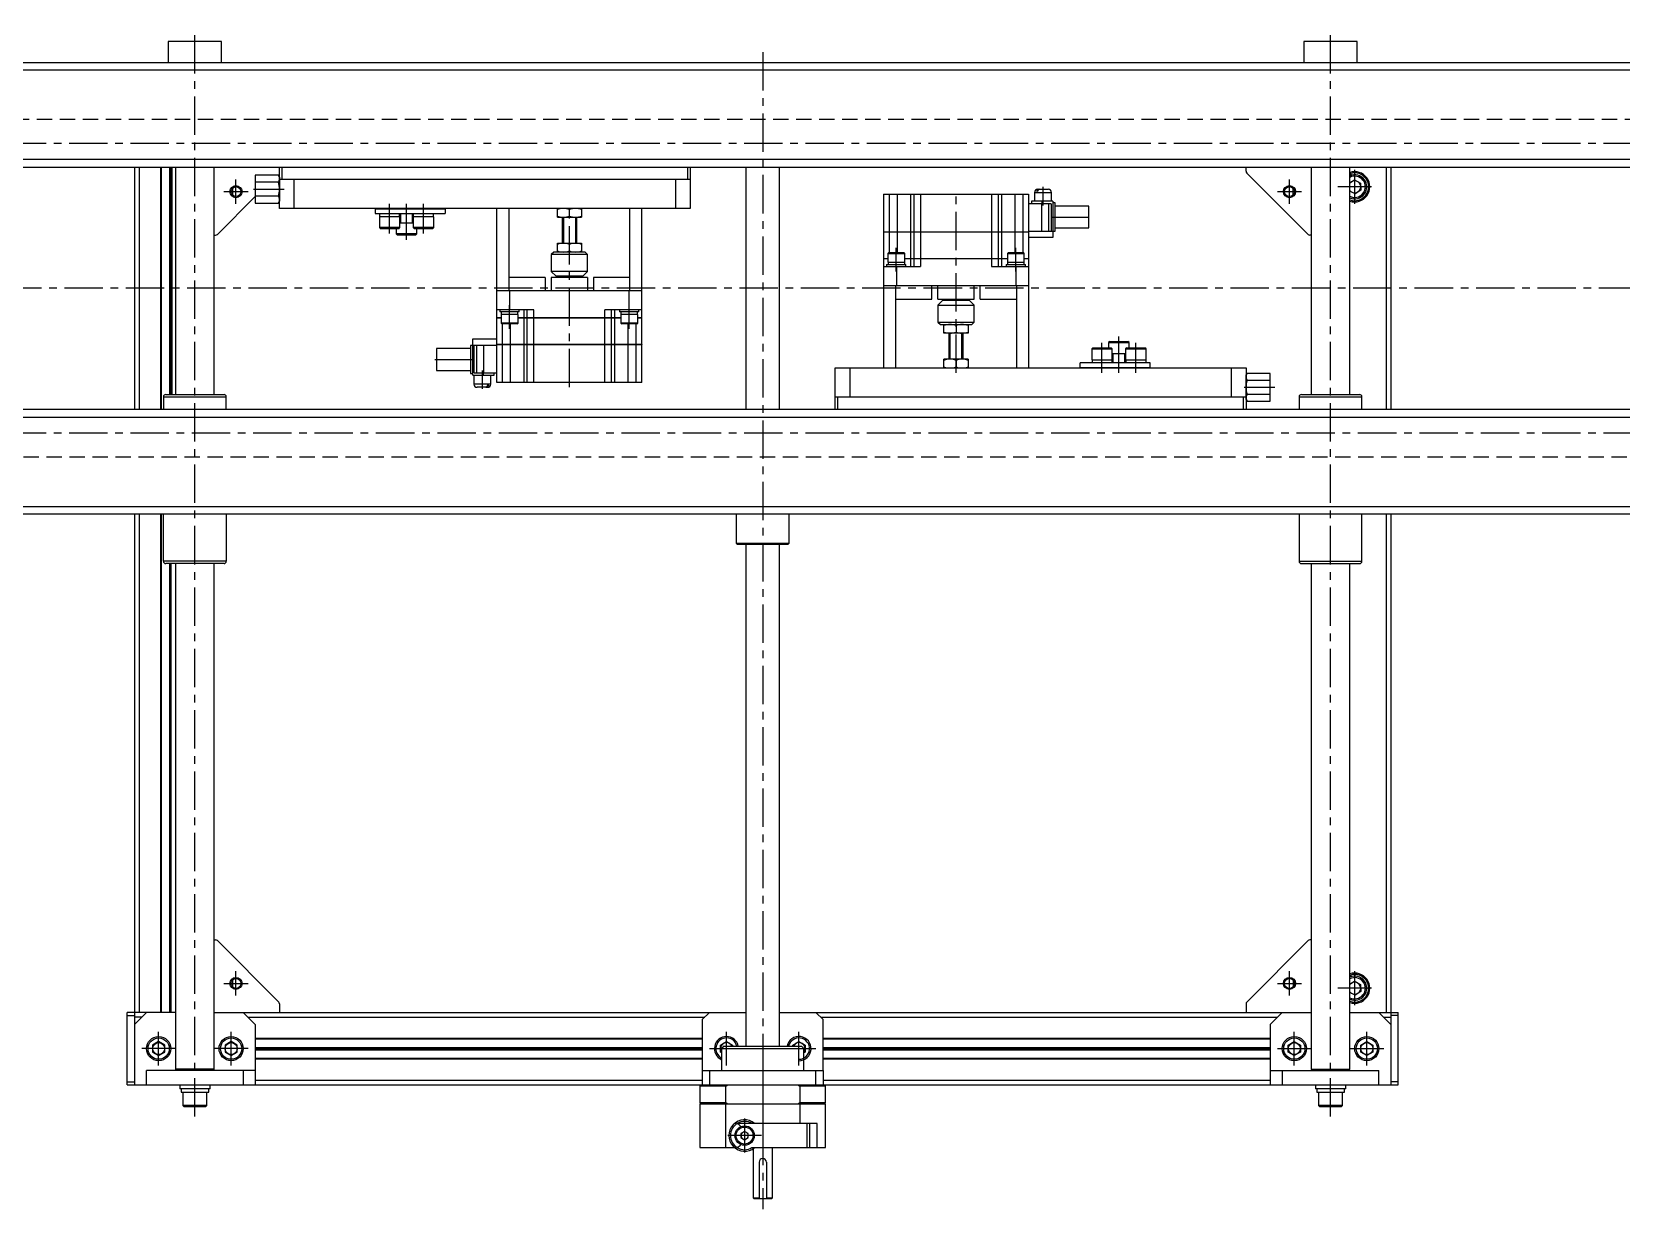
# Model space of a CAD drawing. Extents: x -5 to 1605, y -24 to 1002.
# Drawn here: x 535 to 1193, y 491 to 978 of the extents above; entities that cross this region are included whole.
import ezdxf

# ---------------------------------------------------------------- set-up
doc = ezdxf.new("R2010")
doc.units = 0
doc.header["$LTSCALE"] = 0.5
doc.linetypes.add('CENTER', pattern=[50.8, 31.75, -6.35, 6.35, -6.35])
doc.linetypes.add('DASHED', pattern=[19.05, 12.7, -6.35])
for name, color, linetype in [('MSM_CENTER', 1, 'CENTER'), ('MSM_CONTINUOUS', 7, 'CONTINUOUS'), ('MSM_DASHED', 4, 'DASHED'), ('MSM_NARROW', 5, 'CONTINUOUS')]:
    doc.layers.add(name, color=color, linetype=linetype)

msp = doc.modelspace()

# ---------------------------------------------------------------- linework, layer by layer
at = {"layer": 'MSM_CENTER'}
for p, q in [((602.7, 528.98), (602.7, 978.08)), ((1072.7, 528.98), (1072.7, 978.08)), ((837.7, 969.58), (837.7, 520.08)), ((1353.92, 931.89), (321.52, 931.89)), ((619.7, 906.89), (619.7, 916.89)), ((1055.7, 906.89), (1055.7, 916.89)), ((1082.7, 906.89), (1082.7, 920.89)), ((614.7, 911.89), (624.7, 911.89)), ((626.95, 912.89), (639.7, 912.89)), ((917.7, 836.89), (917.7, 912.89)), ((953.7, 906.19), (953.7, 913.89)), ((1050.7, 911.89), (1060.7, 911.89)), ((1089.7, 913.89), (1075.7, 913.89)), ((683.3, 894.49), (683.3, 906.79)), ((690.3, 891.89), (690.3, 906.89)), ((697.3, 894.49), (697.3, 906.79)), ((757.7, 830.89), (757.7, 906.89)), ((956.95, 901.39), (974.7, 901.39)), ((892.95, 878.89), (892.95, 888.69)), ((942.45, 878.89), (942.45, 888.69)), ((1351.97, 871.89), (319.57, 871.89)), ((732.95, 855.09), (732.95, 864.89)), ((782.45, 855.09), (782.45, 864.89)), ((978.1, 836.89), (978.1, 849.29)), ((985.1, 836.89), (985.1, 851.89)), ((992.1, 836.89), (992.1, 849.29)), ((701.95, 842.39), (719.7, 842.39)), ((721.7, 830.19), (721.7, 837.89)), ((1036.95, 830.89), (1049.7, 830.89)), ((1353.92, 811.89), (321.52, 811.89)), ((619.7, 579.08), (619.7, 589.08)), ((1055.7, 579.08), (1055.7, 589.08)), ((1082.7, 575.08), (1082.7, 589.08)), ((614.7, 584.08), (624.7, 584.08)), ((1050.7, 584.08), (1060.7, 584.08)), ((1089.7, 582.08), (1075.7, 582.08)), ((587.7, 550.08), (587.7, 564.08)), ((617.7, 550.08), (617.7, 564.08)), ((822.7, 550.08), (822.7, 564.08)), ((852.7, 550.08), (852.7, 564.08)), ((1057.7, 550.08), (1057.7, 564.08)), ((1087.7, 550.08), (1087.7, 564.08)), ((594.7, 557.08), (580.7, 557.08)), ((624.7, 557.08), (610.7, 557.08)), ((815.7, 557.08), (829.7, 557.08)), ((845.7, 557.08), (859.7, 557.08)), ((1050.7, 557.08), (1064.7, 557.08)), ((1080.7, 557.08), (1094.7, 557.08)), ((837.7, 550.08), (837.7, 490.58)), ((830.2, 528.08), (830.2, 514.08)), ((837.2, 521.08), (823.2, 521.08))]:
    msp.add_line(p, q, dxfattribs=at)
at = {"layer": 'MSM_CONTINUOUS'}
for p, q in [((591.7, 974.08), (591.7, 965.39)), ((613.7, 974.08), (591.7, 974.08)), ((613.7, 965.39), (613.7, 974.08)), ((1083.7, 974.08), (1061.7, 974.08)), ((1061.7, 974.08), (1061.7, 965.39)), ((1083.7, 965.39), (1083.7, 974.08)), ((327.7, 965.39), (1347.72, 965.39)), ((329.22, 962.39), (1347.72, 962.39)), ((1349.9, 921.89), (325.5, 921.89)), ((335.72, 925.39), (1339.72, 925.39)), ((577.7, 921.89), (577.7, 821.89)), ((579.7, 921.89), (579.7, 821.89)), ((588.4, 921.89), (588.4, 821.89)), ((588.7, 921.89), (588.7, 821.89)), ((592.18, 921.89), (592.18, 827.89)), ((592.7, 921.89), (592.7, 827.89)), ((593.22, 921.89), (593.22, 827.89)), ((594.7, 921.89), (594.7, 827.89)), ((610.7, 827.89), (610.7, 921.89)), ((637.7, 904.89), (637.7, 921.89)), ((638.7, 921.89), (638.7, 916.89)), ((806.7, 916.89), (806.7, 921.89)), ((807.7, 921.89), (807.7, 904.89)), ((830.7, 921.89), (830.7, 821.89)), ((844.7, 821.89), (844.7, 921.89)), ((1037.7, 920.3), (1037.7, 921.89)), ((1064.7, 921.89), (1064.7, 827.89)), ((1080.7, 827.89), (1080.7, 921.89)), ((1095.7, 921.89), (1095.7, 821.89)), ((1097.7, 921.89), (1097.7, 821.89)), ((637.25, 918.66), (627.7, 918.66)), ((627.7, 918.66), (627.7, 907.12)), ((637.25, 915.78), (627.7, 915.78)), ((637.7, 917.89), (637.25, 918.66)), ((637.7, 917.89), (637.7, 907.89)), ((807.7, 916.89), (637.7, 916.89)), ((643.7, 916.89), (643.7, 904.89)), ((801.7, 904.89), (801.7, 916.89)), ((1063.4, 894.18), (1037.99, 919.6)), ((1080.7, 915.58), (1082.58, 916.77)), ((1081.34, 918.7), (1080.93, 919.36)), ((1082.58, 916.77), (1085.13, 915.44)), ((1085.13, 915.44), (1085.25, 912.55)), ((611.99, 894.18), (627.7, 909.89)), ((618.2, 913.29), (618.19, 913.3)), ((618.2, 913.29), (618.2, 912.63)), ((618.2, 912.63), (618.2, 910.47)), ((637.25, 910), (627.7, 910)), ((637.7, 907.89), (637.25, 907.12)), ((887.7, 910.89), (887.7, 895.29)), ((887.7, 910.89), (947.7, 910.89)), ((890.04, 910.89), (890.04, 895.29)), ((893.34, 910.89), (893.34, 895.29)), ((898.91, 910.89), (898.91, 895.29)), ((900.26, 910.89), (900.26, 895.29)), ((903.01, 910.89), (903.01, 880.89)), ((932.39, 910.89), (932.39, 895.29)), ((935.13, 910.89), (935.13, 895.29)), ((936.48, 910.89), (936.48, 895.29)), ((942.06, 910.89), (942.06, 895.29)), ((945.35, 910.89), (945.35, 895.29)), ((947.7, 910.89), (947.7, 884.24)), ((948.9, 907.89), (948.9, 906.89)), ((957.7, 907.89), (948.9, 907.89)), ((950.2, 911.59), (950.2, 907.89)), ((950.2, 911.59), (957.2, 911.59)), ((951.43, 911.89), (951.08, 911.89)), ((951.5, 912.89), (955.9, 912.89)), ((953.2, 907.89), (953.2, 906.89)), ((957.2, 907.89), (957.2, 911.59)), ((957.7, 907.89), (957.7, 892.89)), ((1057.21, 913.3), (1057.2, 913.29)), ((1057.2, 910.47), (1057.2, 913.29)), ((1082.82, 911.01), (1080.7, 912.11)), ((1085.25, 912.55), (1082.82, 911.01)), ((627.7, 907.12), (637.25, 907.12)), ((807.7, 904.89), (637.7, 904.89)), ((677.3, 904.79), (677.3, 904.89)), ((677.3, 904.79), (677.3, 902.79)), ((677.3, 904.79), (706.3, 904.79)), ((677.3, 902.79), (706.3, 902.79)), ((679.05, 902.79), (679.05, 896.98)), ((687.55, 901.49), (679.05, 901.49)), ((679.3, 904.79), (679.3, 904.89)), ((687.41, 901.49), (687.41, 902.79)), ((687.55, 896.98), (687.55, 901.49)), ((687.8, 902.79), (687.8, 898.89)), ((692.8, 898.89), (692.8, 902.79)), ((693.05, 902.79), (693.05, 896.98)), ((701.55, 901.49), (693.05, 901.49)), ((701.41, 901.49), (701.41, 902.79)), ((701.55, 896.98), (701.55, 901.49)), ((704.3, 904.79), (704.3, 904.89)), ((706.3, 904.79), (706.3, 904.89)), ((706.3, 904.79), (706.3, 902.79)), ((727.7, 859.59), (727.7, 904.89)), ((732.7, 870.89), (732.7, 904.89)), ((752.7, 901.29), (752.7, 904.89)), ((752.7, 901.29), (762.7, 901.29)), ((752.7, 901.29), (762.7, 901.29)), ((754.7, 901.29), (754.7, 890.49)), ((757.7, 901.74), (757.7, 904.44)), ((760.7, 890.49), (760.7, 901.29)), ((762.7, 904.89), (762.7, 901.29)), ((782.7, 870.89), (782.7, 904.89)), ((787.7, 859.59), (787.7, 904.89)), ((957.1, 906.89), (947.7, 906.89)), ((953.12, 906.89), (953.12, 895.39)), ((956, 906.89), (956, 895.39)), ((957.1, 906.89), (957.1, 895.39)), ((958.7, 907.19), (957.7, 907.19)), ((958.7, 895.59), (958.7, 907.19)), ((972.7, 905.89), (958.7, 905.89)), ((972.7, 896.89), (972.7, 905.89)), ((679.05, 896.98), (679.54, 896.49)), ((687.55, 896.98), (679.05, 896.98)), ((687.06, 896.49), (679.54, 896.49)), ((686.05, 896.49), (686.05, 894.38)), ((687.06, 896.49), (687.55, 896.98)), ((693.05, 898.89), (687.55, 898.89)), ((693.05, 896.98), (693.54, 896.49)), ((701.55, 896.98), (693.05, 896.98)), ((701.06, 896.49), (693.54, 896.49)), ((694.55, 894.38), (694.55, 896.49)), ((701.06, 896.49), (701.55, 896.98)), ((887.7, 895.29), (947.7, 895.29)), ((887.7, 895.24), (887.7, 884.24)), ((887.7, 895.24), (947.7, 895.24)), ((887.75, 895.24), (887.75, 895.29)), ((890.04, 895.24), (890.04, 886.69)), ((890.05, 895.24), (890.05, 895.29)), ((893.34, 895.24), (893.34, 886.69)), ((893.35, 895.24), (893.35, 895.29)), ((898.91, 895.24), (898.91, 884.24)), ((898.95, 895.24), (898.95, 895.29)), ((900.26, 895.24), (900.26, 884.24)), ((900.31, 895.24), (900.31, 895.29)), ((932.39, 895.24), (932.39, 895.29)), ((932.39, 895.24), (932.39, 880.89)), ((935.08, 895.24), (935.08, 895.29)), ((935.13, 895.24), (935.13, 884.24)), ((936.44, 895.24), (936.44, 895.29)), ((936.48, 895.24), (936.48, 884.24)), ((942.05, 895.24), (942.05, 895.29)), ((942.06, 895.24), (942.06, 886.69)), ((945.34, 895.24), (945.34, 895.29)), ((945.35, 895.24), (945.35, 886.69)), ((957.7, 895.39), (947.7, 895.39)), ((957.7, 895.59), (958.7, 895.59)), ((958.7, 896.89), (972.7, 896.89)), ((610.7, 893.89), (611.28, 893.89)), ((686.05, 894.38), (686.54, 893.89)), ((694.55, 894.38), (686.05, 894.38)), ((694.06, 893.89), (686.54, 893.89)), ((694.06, 893.89), (694.55, 894.38)), ((752.7, 890.49), (762.7, 890.49)), ((752.7, 886.89), (752.7, 890.49)), ((757.7, 887.34), (757.7, 890.04)), ((762.7, 890.49), (762.7, 886.89)), ((957.7, 892.89), (947.7, 892.89)), ((1064.7, 893.89), (1064.11, 893.89)), ((751.2, 886.89), (750.2, 885.89)), ((750.2, 885.89), (750.2, 878.89)), ((765.2, 885.89), (750.2, 885.89)), ((764.2, 886.89), (751.2, 886.89)), ((765.2, 885.89), (764.2, 886.89)), ((765.2, 878.89), (765.2, 885.89)), ((887.7, 884.24), (889.45, 884.24)), ((887.7, 884.19), (889.45, 884.19)), ((887.7, 884.19), (887.7, 838.89)), ((887.75, 884.24), (887.75, 884.19)), ((888.95, 881.69), (888.95, 880.89)), ((888.95, 881.69), (896.95, 881.69)), ((889.85, 886.69), (889.45, 886.29)), ((889.45, 886.29), (889.45, 882.69)), ((889.45, 886.29), (896.45, 886.29)), ((889.45, 882.69), (896.45, 882.69)), ((889.56, 882.69), (889.56, 881.69)), ((889.85, 886.69), (896.05, 886.69)), ((896.45, 886.29), (896.05, 886.69)), ((896.45, 882.69), (896.45, 886.29)), ((896.45, 884.24), (938.95, 884.24)), ((896.45, 884.19), (938.95, 884.19)), ((896.45, 881.69), (896.45, 882.69)), ((896.45, 881.69), (896.45, 882.69)), ((896.95, 880.89), (896.95, 881.69)), ((898.91, 884.19), (898.91, 880.89)), ((898.95, 884.24), (898.95, 884.19)), ((900.26, 884.19), (900.26, 880.89)), ((900.31, 884.24), (900.31, 884.19)), ((935.08, 884.24), (935.08, 884.19)), ((935.13, 884.19), (935.13, 880.89)), ((936.44, 884.24), (936.44, 884.19)), ((936.48, 884.19), (936.48, 880.89)), ((938.45, 881.69), (938.45, 880.89)), ((938.45, 881.69), (946.45, 881.69)), ((939.35, 886.69), (938.95, 886.29)), ((938.95, 886.29), (938.95, 882.69)), ((938.95, 886.29), (945.95, 886.29)), ((938.95, 882.69), (945.95, 882.69)), ((939.06, 882.69), (939.06, 881.69)), ((939.35, 886.69), (945.55, 886.69)), ((945.95, 886.29), (945.55, 886.69)), ((945.95, 882.69), (945.95, 886.29)), ((945.95, 884.24), (947.7, 884.24)), ((945.95, 884.19), (947.7, 884.19)), ((945.95, 881.69), (945.95, 882.69)), ((945.95, 881.69), (945.95, 882.69)), ((946.45, 880.89), (946.45, 881.69)), ((947.65, 884.24), (947.65, 884.19)), ((947.7, 884.19), (947.7, 838.89)), ((747.7, 876.39), (732.7, 876.39)), ((747.7, 876.39), (747.7, 870.89)), ((750.2, 878.89), (752.2, 876.89)), ((765.2, 878.89), (750.2, 878.89)), ((765.2, 876.39), (750.2, 876.39)), ((750.2, 876.39), (750.2, 870.89)), ((763.2, 876.89), (752.2, 876.89)), ((763.2, 876.89), (765.2, 878.89)), ((765.2, 876.39), (765.2, 870.89)), ((782.7, 876.39), (767.7, 876.39)), ((767.7, 876.39), (767.7, 870.89)), ((887.7, 880.89), (903.01, 880.89)), ((893, 880.89), (893, 872.89)), ((932.39, 880.89), (947.7, 880.89)), ((942.4, 880.89), (942.4, 872.89)), ((727.7, 870.89), (787.7, 870.89)), ((733, 862.89), (733, 870.89)), ((782.4, 862.89), (782.4, 870.89)), ((947.7, 872.89), (887.7, 872.89)), ((892.7, 872.89), (892.7, 838.89)), ((907.7, 867.39), (907.7, 872.89)), ((910.2, 867.39), (910.2, 872.89)), ((925.2, 867.39), (925.2, 872.89)), ((927.7, 867.39), (927.7, 872.89)), ((942.7, 872.89), (942.7, 838.89)), ((743.01, 862.89), (727.7, 862.89)), ((728.95, 862.89), (728.95, 862.09)), ((736.95, 862.09), (728.95, 862.09)), ((729.45, 862.09), (729.45, 861.09)), ((729.45, 862.09), (729.45, 861.09)), ((736.34, 861.09), (736.34, 862.09)), ((736.95, 862.09), (736.95, 862.89)), ((738.91, 859.59), (738.91, 862.89)), ((740.26, 859.59), (740.26, 862.89)), ((743.01, 848.54), (743.01, 862.89)), ((787.7, 862.89), (772.39, 862.89)), ((772.39, 832.89), (772.39, 862.89)), ((775.13, 859.59), (775.13, 862.89)), ((776.48, 859.59), (776.48, 862.89)), ((778.45, 862.89), (778.45, 862.09)), ((786.45, 862.09), (778.45, 862.09)), ((778.95, 862.09), (778.95, 861.09)), ((778.95, 862.09), (778.95, 861.09)), ((785.84, 861.09), (785.84, 862.09)), ((786.45, 862.09), (786.45, 862.89)), ((892.7, 867.39), (907.7, 867.39)), ((910.2, 867.39), (925.2, 867.39)), ((912.2, 866.89), (910.2, 864.89)), ((910.2, 864.89), (910.2, 857.89)), ((910.2, 864.89), (925.2, 864.89)), ((912.2, 866.89), (923.2, 866.89)), ((925.2, 864.89), (923.2, 866.89)), ((925.2, 857.89), (925.2, 864.89)), ((927.7, 867.39), (942.7, 867.39)), ((729.45, 859.59), (727.7, 859.59)), ((729.45, 859.54), (727.7, 859.54)), ((727.7, 832.89), (727.7, 859.54)), ((727.75, 859.54), (727.75, 859.59)), ((729.45, 861.09), (729.45, 857.49)), ((736.45, 861.09), (729.45, 861.09)), ((729.45, 857.49), (729.85, 857.09)), ((736.45, 857.49), (729.45, 857.49)), ((736.05, 857.09), (729.85, 857.09)), ((730.04, 848.54), (730.04, 857.09)), ((733.34, 848.54), (733.34, 857.09)), ((736.05, 857.09), (736.45, 857.49)), ((736.45, 857.49), (736.45, 861.09)), ((778.95, 859.59), (736.45, 859.59)), ((778.95, 859.54), (736.45, 859.54)), ((738.91, 848.54), (738.91, 859.54)), ((738.95, 859.54), (738.95, 859.59)), ((740.26, 848.54), (740.26, 859.54)), ((740.31, 859.54), (740.31, 859.59)), ((775.08, 859.54), (775.08, 859.59)), ((775.13, 848.54), (775.13, 859.54)), ((776.44, 859.54), (776.44, 859.59)), ((776.48, 848.54), (776.48, 859.54)), ((778.95, 861.09), (778.95, 857.49)), ((785.95, 861.09), (778.95, 861.09)), ((778.95, 857.49), (779.35, 857.09)), ((785.95, 857.49), (778.95, 857.49)), ((785.55, 857.09), (779.35, 857.09)), ((782.06, 848.54), (782.06, 857.09)), ((785.35, 848.54), (785.35, 857.09)), ((785.55, 857.09), (785.95, 857.49)), ((785.95, 857.49), (785.95, 861.09)), ((787.7, 859.59), (785.95, 859.59)), ((787.7, 859.54), (785.95, 859.54)), ((787.65, 859.54), (787.65, 859.59)), ((787.7, 848.54), (787.7, 859.54)), ((910.2, 857.89), (911.2, 856.89)), ((910.2, 857.89), (925.2, 857.89)), ((911.2, 856.89), (924.2, 856.89)), ((912.7, 853.29), (912.7, 856.89)), ((917.7, 856.44), (917.7, 853.74)), ((922.7, 856.89), (922.7, 853.29)), ((924.2, 856.89), (925.2, 857.89)), ((717.7, 835.89), (717.7, 850.89)), ((717.7, 850.89), (727.7, 850.89)), ((922.7, 853.29), (912.7, 853.29)), ((914.7, 853.29), (914.7, 842.49)), ((920.7, 842.49), (920.7, 853.29)), ((981.34, 849.89), (980.85, 849.4)), ((980.85, 849.4), (980.85, 847.29)), ((980.85, 849.4), (989.35, 849.4)), ((981.34, 849.89), (988.86, 849.89)), ((989.35, 849.4), (988.86, 849.89)), ((989.35, 847.29), (989.35, 849.4)), ((716.7, 846.89), (702.7, 846.89)), ((702.7, 846.89), (702.7, 837.89)), ((717.7, 848.19), (716.7, 848.19)), ((716.7, 848.19), (716.7, 836.59)), ((717.7, 848.39), (727.7, 848.39)), ((718.3, 836.89), (718.3, 848.39)), ((719.39, 836.89), (719.39, 848.39)), ((722.28, 836.89), (722.28, 848.39)), ((787.7, 848.54), (727.7, 848.54)), ((787.7, 848.49), (727.7, 848.49)), ((730.04, 832.89), (730.04, 848.49)), ((730.05, 848.54), (730.05, 848.49)), ((733.34, 832.89), (733.34, 848.49)), ((733.35, 848.54), (733.35, 848.49)), ((738.91, 832.89), (738.91, 848.49)), ((738.95, 848.54), (738.95, 848.49)), ((740.26, 832.89), (740.26, 848.49)), ((740.31, 848.54), (740.31, 848.49)), ((743.01, 848.54), (743.01, 848.49)), ((743.01, 832.89), (743.01, 848.49)), ((775.08, 848.54), (775.08, 848.49)), ((775.13, 832.89), (775.13, 848.49)), ((776.44, 848.54), (776.44, 848.49)), ((776.48, 832.89), (776.48, 848.49)), ((782.05, 848.54), (782.05, 848.49)), ((782.06, 832.89), (782.06, 848.49)), ((785.34, 848.54), (785.34, 848.49)), ((785.35, 832.89), (785.35, 848.49)), ((787.65, 848.54), (787.65, 848.49)), ((787.7, 832.89), (787.7, 848.49)), ((922.7, 842.49), (912.7, 842.49)), ((912.7, 838.89), (912.7, 842.49)), ((922.7, 842.49), (912.7, 842.49)), ((917.7, 842.04), (917.7, 839.34)), ((922.7, 842.49), (922.7, 838.89)), ((974.34, 847.29), (973.85, 846.8)), ((973.85, 846.8), (973.85, 842.29)), ((973.85, 846.8), (982.35, 846.8)), ((973.85, 842.29), (982.35, 842.29)), ((973.98, 842.29), (973.98, 840.99)), ((974.34, 847.29), (981.86, 847.29)), ((982.35, 846.8), (981.86, 847.29)), ((982.35, 840.99), (982.35, 846.8)), ((982.35, 844.89), (987.85, 844.89)), ((982.6, 844.89), (982.6, 840.99)), ((987.6, 840.99), (987.6, 844.89)), ((988.34, 847.29), (987.85, 846.8)), ((987.85, 846.8), (987.85, 842.29)), ((987.85, 846.8), (996.35, 846.8)), ((987.85, 842.29), (996.35, 842.29)), ((987.98, 842.29), (987.98, 840.99)), ((988.34, 847.29), (995.86, 847.29)), ((996.35, 846.8), (995.86, 847.29)), ((996.35, 840.99), (996.35, 846.8)), ((702.7, 837.89), (716.7, 837.89)), ((716.7, 836.59), (717.7, 836.59)), ((717.7, 835.89), (726.5, 835.89)), ((718.2, 835.89), (718.2, 832.19)), ((718.3, 836.89), (727.7, 836.89)), ((722.2, 835.89), (722.2, 836.89)), ((725.2, 832.19), (725.2, 835.89)), ((726.5, 835.89), (726.5, 836.89)), ((867.7, 838.89), (1037.7, 838.89)), ((867.7, 821.89), (867.7, 838.89)), ((873.7, 838.89), (873.7, 826.89)), ((969.1, 838.99), (969.1, 840.99)), ((998.1, 840.99), (969.1, 840.99)), ((998.1, 838.99), (969.1, 838.99)), ((969.1, 838.99), (969.1, 838.89)), ((971.1, 838.99), (971.1, 838.89)), ((996.1, 838.99), (996.1, 838.89)), ((998.1, 838.99), (998.1, 840.99)), ((998.1, 838.99), (998.1, 838.89)), ((1031.7, 826.89), (1031.7, 838.89)), ((1037.7, 838.89), (1037.7, 821.89)), ((1037.7, 835.89), (1038.14, 836.66)), ((1037.7, 825.89), (1037.7, 835.89)), ((1047.7, 836.66), (1038.14, 836.66)), ((1047.7, 825.12), (1047.7, 836.66)), ((725.2, 832.19), (718.2, 832.19)), ((723.9, 830.89), (719.5, 830.89)), ((723.96, 831.89), (724.32, 831.89)), ((787.7, 832.89), (727.7, 832.89)), ((1038.14, 833.78), (1047.7, 833.78)), ((589.7, 826.95), (589.7, 821.89)), ((589.7, 826.95), (615.7, 826.95)), ((590.63, 827.89), (614.76, 827.89)), ((615.7, 821.89), (615.7, 826.95)), ((867.7, 826.89), (1037.7, 826.89)), ((868.7, 826.89), (868.7, 821.89)), ((1036.7, 821.89), (1036.7, 826.89)), ((1037.7, 825.89), (1038.14, 825.12)), ((1038.14, 828), (1047.7, 828)), ((1038.14, 825.12), (1047.7, 825.12)), ((1059.7, 826.95), (1059.7, 821.89)), ((1059.7, 826.95), (1085.7, 826.95)), ((1060.63, 827.89), (1084.76, 827.89)), ((1085.7, 821.89), (1085.7, 826.95)), ((325.52, 821.89), (1349.9, 821.89)), ((1339.7, 818.39), (335.72, 818.39)), ((1347.72, 778.39), (327.72, 778.39)), ((1345.7, 781.39), (329.72, 781.39)), ((577.7, 778.39), (577.7, 542.08)), ((579.7, 778.39), (579.7, 572.08)), ((588.4, 778.39), (588.4, 572.08)), ((588.7, 778.39), (588.7, 572.08)), ((589.7, 758.83), (589.7, 778.39)), ((615.7, 778.39), (615.7, 758.83)), ((826.7, 778.39), (826.7, 766.39)), ((848.7, 766.39), (848.7, 778.39)), ((1059.7, 778.39), (1059.7, 758.83)), ((1085.7, 758.83), (1085.7, 778.39)), ((1095.7, 778.39), (1095.7, 572.08)), ((1097.7, 778.39), (1097.7, 542.08)), ((826.7, 766.39), (827.2, 765.89)), ((826.7, 766.39), (848.7, 766.39)), ((827.2, 765.89), (848.2, 765.89)), ((830.7, 766.08), (830.7, 558.08)), ((844.7, 558.08), (844.7, 766.08)), ((848.2, 765.89), (848.7, 766.39)), ((615.7, 758.83), (589.7, 758.83)), ((614.76, 757.89), (590.63, 757.89)), ((592.18, 758.08), (592.18, 572.08)), ((592.7, 758.08), (592.7, 572.08)), ((594.7, 758.08), (594.7, 548.08)), ((610.7, 548.58), (610.7, 758.08)), ((1059.7, 758.83), (1085.7, 758.83)), ((1060.63, 757.89), (1084.76, 757.89)), ((1064.7, 758.08), (1064.7, 548.58)), ((1080.7, 548.58), (1080.7, 758.08)), ((610.7, 602.08), (611.28, 602.08)), ((611.99, 601.79), (637.4, 576.37)), ((1063.4, 601.79), (1037.99, 576.37)), ((1064.7, 602.08), (1064.11, 602.08)), ((618.2, 585.5), (618.2, 582.68)), ((1057.2, 585.5), (1057.2, 582.68)), ((1081.34, 586.89), (1080.93, 587.55)), ((618.19, 582.67), (618.2, 582.68)), ((1057.21, 582.67), (1057.2, 582.68)), ((1080.7, 583.77), (1082.58, 584.96)), ((1082.82, 579.19), (1080.7, 580.3)), ((1082.58, 584.96), (1085.13, 583.63)), ((1085.25, 580.74), (1082.82, 579.19)), ((1085.13, 583.63), (1085.25, 580.74)), ((637.7, 575.66), (637.7, 572.08)), ((1037.7, 575.66), (1037.7, 572.08)), ((574.7, 542.08), (574.7, 572.08)), ((594.7, 572.08), (574.7, 572.08)), ((574.7, 570.78), (577.7, 570.78)), ((577.7, 567.08), (582.7, 572.08)), ((580.7, 570.08), (577.7, 570.08)), ((610.7, 572.08), (830.7, 572.08)), ((622.7, 572.08), (627.7, 567.08)), ((624.7, 570.08), (813.7, 570.08)), ((627.7, 567.08), (627.7, 542.08)), ((815.7, 572.08), (812.7, 569.08)), ((812.7, 569.08), (812.7, 542.08)), ((844.7, 572.08), (1064.7, 572.08)), ((862.7, 569.08), (859.7, 572.08)), ((861.7, 570.08), (1050.7, 570.08)), ((862.7, 548.08), (862.7, 569.08)), ((1052.7, 572.08), (1047.7, 567.08)), ((1047.7, 567.08), (1047.7, 542.08)), ((1080.7, 572.08), (1100.7, 572.08)), ((1097.7, 567.08), (1092.7, 572.08)), ((1094.7, 570.08), (1097.7, 570.08)), ((1100.7, 570.78), (1097.7, 570.78)), ((1100.7, 542.08), (1100.7, 572.08)), ((587.7, 559.97), (585.2, 558.52)), ((590.2, 558.52), (587.7, 559.97)), ((617.7, 559.97), (615.2, 558.52)), ((620.2, 558.52), (617.7, 559.97)), ((627.7, 561.38), (812.7, 561.38)), ((627.7, 561.08), (812.7, 561.08)), ((820.2, 558.52), (822.7, 559.97)), ((822.7, 559.97), (825.2, 558.52)), ((850.2, 558.52), (852.7, 559.97)), ((852.7, 559.97), (855.2, 558.52)), ((862.7, 561.38), (1047.7, 561.38)), ((862.7, 561.08), (1047.7, 561.08)), ((1055.2, 558.52), (1057.7, 559.97)), ((1057.7, 559.97), (1060.2, 558.52)), ((1085.2, 558.52), (1087.7, 559.97)), ((1087.7, 559.97), (1090.2, 558.52)), ((585.2, 558.52), (585.2, 555.64)), ((585.2, 555.64), (587.7, 554.19)), ((587.7, 554.19), (590.2, 555.64)), ((590.2, 555.64), (590.2, 558.52)), ((615.2, 558.52), (615.2, 555.64)), ((615.2, 555.64), (617.7, 554.19)), ((617.7, 554.19), (620.2, 555.64)), ((620.2, 555.64), (620.2, 558.52)), ((627.7, 557.6), (812.7, 557.6)), ((627.7, 557.08), (812.7, 557.08)), ((627.7, 556.56), (812.7, 556.56)), ((627.7, 553.08), (812.7, 553.08)), ((627.7, 552.78), (812.7, 552.78)), ((820.2, 555.64), (820.2, 558.52)), ((820.7, 555.35), (820.2, 555.64)), ((821.7, 558.08), (820.7, 557.08)), ((820.7, 557.08), (820.7, 548.08)), ((820.7, 557.08), (854.7, 557.08)), ((821.7, 558.08), (853.7, 558.08)), ((825.2, 558.52), (825.2, 558.08)), ((850.2, 558.08), (850.2, 558.52)), ((854.7, 557.08), (853.7, 558.08)), ((854.7, 548.08), (854.7, 557.08)), ((855.2, 555.64), (854.7, 555.35)), ((855.2, 558.52), (855.2, 555.64)), ((862.7, 557.6), (1047.7, 557.6)), ((862.7, 557.08), (1047.7, 557.08)), ((862.7, 556.56), (1047.7, 556.56)), ((862.7, 553.08), (1047.7, 553.08)), ((862.7, 552.78), (1047.7, 552.78)), ((1055.2, 555.64), (1055.2, 558.52)), ((1057.7, 554.19), (1055.2, 555.64)), ((1060.2, 555.64), (1057.7, 554.19)), ((1060.2, 558.52), (1060.2, 555.64)), ((1085.2, 555.64), (1085.2, 558.52)), ((1087.7, 554.19), (1085.2, 555.64)), ((1090.2, 555.64), (1087.7, 554.19)), ((1090.2, 558.52), (1090.2, 555.64)), ((582.7, 542.08), (582.7, 548.08)), ((627.7, 548.08), (582.7, 548.08)), ((595.2, 548.08), (594.7, 548.58)), ((610.7, 548.58), (594.7, 548.58)), ((610.2, 548.08), (610.7, 548.58)), ((622.7, 548.08), (622.7, 542.08)), ((812.7, 548.08), (862.7, 548.08)), ((815.7, 548.08), (815.7, 542.08)), ((859.7, 542.08), (859.7, 548.08)), ((862.7, 548.08), (862.7, 542.08)), ((1047.7, 548.08), (1092.7, 548.08)), ((1052.7, 548.08), (1052.7, 542.08)), ((1065.2, 548.08), (1064.7, 548.58)), ((1064.7, 548.58), (1080.7, 548.58)), ((1080.2, 548.08), (1080.7, 548.58)), ((1092.7, 542.08), (1092.7, 548.08)), ((574.7, 543.38), (577.7, 543.38)), ((574.7, 542.08), (1100.7, 542.08)), ((596.45, 542.08), (596.45, 540.48)), ((596.45, 542.08), (596.45, 540.48)), ((608.95, 540.48), (596.45, 540.48)), ((596.95, 540.48), (596.95, 538.98)), ((596.95, 540.48), (596.95, 538.98)), ((608.45, 538.98), (608.45, 540.48)), ((608.45, 538.98), (608.45, 540.48)), ((608.95, 540.48), (608.95, 542.08)), ((608.95, 540.48), (608.95, 542.08)), ((627.7, 544.08), (812.7, 544.08)), ((812.2, 542.08), (811.7, 541.58)), ((811.7, 541.58), (811.7, 534.58)), ((822.38, 541.58), (811.7, 541.58)), ((822.38, 534.58), (822.38, 542.08)), ((822.38, 541.58), (823.24, 542.08)), ((852.18, 542.08), (853.04, 541.58)), ((853.04, 541.58), (853.04, 534.58)), ((863.7, 541.58), (853.04, 541.58)), ((862.7, 544.08), (1047.7, 544.08)), ((863.7, 541.58), (863.2, 542.08)), ((863.7, 534.58), (863.7, 541.58)), ((1066.45, 542.08), (1066.45, 540.48)), ((1066.45, 542.08), (1066.45, 540.48)), ((1078.95, 540.48), (1066.45, 540.48)), ((1066.95, 540.48), (1066.95, 538.98)), ((1066.95, 540.48), (1066.95, 538.98)), ((1078.45, 538.98), (1078.45, 540.48)), ((1078.45, 538.98), (1078.45, 540.48)), ((1078.95, 540.48), (1078.95, 542.08)), ((1078.95, 540.48), (1078.95, 542.08)), ((1100.7, 543.38), (1097.7, 543.38)), ((596.95, 538.98), (608.45, 538.98)), ((597.7, 538.98), (597.7, 533.58)), ((597.7, 533.58), (598.3, 532.98)), ((607.7, 533.58), (597.7, 533.58)), ((607.1, 532.98), (598.3, 532.98)), ((607.1, 532.98), (607.7, 533.58)), ((607.7, 533.58), (607.7, 538.98)), ((811.7, 534.58), (812.2, 534.08)), ((822.38, 534.58), (811.7, 534.58)), ((811.7, 534.08), (811.7, 516.08)), ((863.7, 534.08), (811.7, 534.08)), ((823.24, 534.08), (822.38, 534.58)), ((822.49, 516.08), (822.49, 534.08)), ((853.04, 534.58), (852.18, 534.08)), ((863.7, 534.58), (853.04, 534.58)), ((853.15, 526.08), (853.15, 534.08)), ((863.2, 534.08), (863.7, 534.58)), ((863.7, 516.08), (863.7, 534.08)), ((1066.95, 538.98), (1078.45, 538.98)), ((1067.7, 538.98), (1067.7, 533.58)), ((1067.7, 533.58), (1068.3, 532.98)), ((1077.7, 533.58), (1067.7, 533.58)), ((1077.1, 532.98), (1068.3, 532.98)), ((1077.1, 532.98), (1077.7, 533.58)), ((1077.7, 533.58), (1077.7, 538.98)), ((860.2, 526.08), (827.14, 526.08)), ((830.2, 522.81), (828.7, 521.94)), ((828.7, 521.94), (828.7, 520.21)), ((828.7, 520.21), (830.2, 519.35)), ((831.7, 521.94), (830.2, 522.81)), ((830.2, 519.35), (831.7, 520.21)), ((831.7, 520.21), (831.7, 521.94)), ((856.13, 516.08), (856.13, 526.08)), ((857.2, 516.08), (857.2, 526.08)), ((860.2, 516.08), (860.2, 526.08)), ((811.7, 516.08), (826.04, 516.08)), ((833.23, 516.08), (863.7, 516.08)), ((833.7, 515.6), (833.7, 495.35)), ((841.7, 495.35), (841.7, 516.08)), ((836.2, 510.08), (836.2, 495.08)), ((839.2, 510.08), (839.2, 495.08)), ((833.7, 495.35), (833.96, 495.08)), ((833.7, 495.35), (836.2, 495.35)), ((833.96, 495.08), (841.43, 495.08)), ((839.2, 495.35), (841.7, 495.35)), ((841.43, 495.08), (841.7, 495.35))]:
    msp.add_line(p, q, dxfattribs=at)
for centre, radius in [((619.7, 911.89), 2.5), ((1055.7, 911.89), 2.5), ((619.7, 911.89), 2.07), ((1055.7, 911.89), 2.07), ((619.7, 584.08), 2.5), ((619.7, 584.08), 2.07), ((1055.7, 584.08), 2.5), ((1055.7, 584.08), 2.07), ((587.7, 557.08), 5), ((587.7, 557.08), 4.4), ((587.7, 557.08), 2.5), ((617.7, 557.08), 5), ((617.7, 557.08), 4.4), ((617.7, 557.08), 2.5), ((1057.7, 557.08), 5), ((1057.7, 557.08), 4.4), ((1057.7, 557.08), 2.5), ((1087.7, 557.08), 5), ((1087.7, 557.08), 4.4), ((1087.7, 557.08), 2.5), ((830.2, 521.08), 4), ((830.2, 521.08), 3.5)]:
    msp.add_circle(centre, radius, dxfattribs=at)
for centre, radius, start, end in [((635.14, 917.22), 2.56, 325.61575, 25.61575), ((628.14, 912.89), 9.55, 342.41205, 17.58795), ((1038.7, 920.3), 1, 180, 225), ((1082.7, 913.89), 6.25, 251.33708, 108.66292), ((1082.7, 913.89), 5.75, 249.64559, 107.92467), ((1082.7, 913.89), 5, 246.42182, 113.57818), ((1082.7, 913.89), 4.4, 242.96431, 117.03569), ((1082.7, 913.89), 2.5, 216.86997, 143.13003), ((635.14, 908.56), 2.56, 334.38425, 34.38425), ((951.5, 911.59), 1.3, 90, 180), ((952.63, 911.65), 1.57, 143.51019, 171.16991), ((951.97, 912.13), 0.757, 90, 143.52771), ((952.99, 911.63), 1.58, 146.14288, 170.62179), ((952.33, 912.14), 0.751, 90, 150.23143), ((955.9, 911.59), 1.3, 360, 90), ((755.2, 897.67), 7.22, 69.74384, 110.25616), ((755.2, 908.51), 7.22, 249.74384, 290.25616), ((760.2, 897.67), 7.22, 69.74384, 110.25616), ((760.2, 908.51), 7.22, 249.74384, 290.25616), ((611.28, 894.89), 1, 270, 315), ((755.2, 883.27), 7.22, 69.74384, 110.25616), ((760.2, 883.27), 7.22, 69.74384, 110.25616), ((1064.11, 894.89), 1, 225, 270), ((755.2, 894.11), 7.22, 249.74384, 290.25616), ((760.2, 894.11), 7.22, 249.74384, 290.25616), ((915.2, 849.67), 7.22, 69.74384, 110.25616), ((920.2, 849.67), 7.22, 69.74384, 110.25616), ((915.2, 860.51), 7.22, 249.74384, 290.25616), ((920.2, 860.51), 7.22, 249.74384, 290.25616), ((915.2, 835.27), 7.22, 69.74384, 110.25616), ((920.2, 835.27), 7.22, 69.74384, 110.25616), ((915.2, 846.11), 7.22, 249.74384, 290.25616), ((920.2, 846.11), 7.22, 249.74384, 290.25616), ((1040.25, 835.22), 2.56, 154.38425, 214.38425), ((719.5, 832.19), 1.3, 180, 270), ((723.07, 831.64), 0.751, 270, 330.23143), ((723.42, 831.65), 0.757, 270, 323.52771), ((722.41, 832.15), 1.58, 326.14288, 350.62179), ((723.9, 832.19), 1.3, 270, 0), ((722.76, 832.13), 1.57, 323.51019, 351.16991), ((1047.25, 830.89), 9.55, 162.41205, 197.58795), ((590.63, 826.95), 0.938, 90, 180), ((614.76, 826.95), 0.938, 0, 90), ((1040.25, 826.56), 2.56, 145.61575, 205.61575), ((1060.63, 826.95), 0.938, 90, 180), ((1084.76, 826.95), 0.938, 0, 90), ((590.63, 758.83), 0.938, 180, 270), ((614.76, 758.83), 0.938, 270, 360), ((1060.63, 758.83), 0.938, 180, 270), ((1084.76, 758.83), 0.938, 270, 360), ((611.28, 601.08), 1, 45, 90), ((1064.11, 601.08), 1, 90, 135), ((1082.7, 582.08), 6.25, 251.33708, 108.66292), ((1082.7, 582.08), 5.75, 249.64559, 107.92467), ((1082.7, 582.08), 5, 246.42182, 113.57818), ((1082.7, 582.08), 4.4, 242.96431, 117.03569), ((1082.7, 582.08), 2.5, 216.86997, 143.13003), ((636.7, 575.66), 1, 0, 45), ((1038.7, 575.66), 1, 135, 180), ((822.7, 557.08), 5, 11.53693, 246.42181), ((822.7, 557.08), 4.4, 13.13653, 242.96429), ((822.7, 557.08), 2.5, 23.57812, 216.86986), ((852.7, 557.08), 5, 270, 168.46307), ((852.7, 557.08), 4.4, 270, 166.86347), ((852.7, 557.08), 2.5, 323.13014, 156.42188), ((822.7, 557.08), 4.4, 359.99994, 0), ((830.2, 521.08), 6.5, 50.28486, 309.71514), ((830.2, 521.08), 5.85, 58.7598, 121.2402), ((830.2, 521.08), 5.85, 121.35988, 238.64012), ((824.16, 521.25), 5.68, 38.19825, 58.33656), ((830.2, 521.08), 1.5, 120, 180), ((830.2, 521.08), 1.5, 180, 240), ((830.2, 521.08), 1.5, 60, 120), ((830.2, 521.08), 1.5, 240, 300), ((830.2, 521.08), 1.5, 0, 60), ((830.2, 521.08), 1.5, 300, 0), ((824.16, 520.91), 5.68, 301.66344, 321.80175), ((830.2, 521.08), 5.85, 238.7598, 301.2402), ((837.7, 510.08), 1.5, 0, 180)]:
    msp.add_arc(centre, radius, start, end, dxfattribs=at)
at = {"layer": 'MSM_DASHED'}
for p, q in [((327.7, 941.89), (1347.7, 941.89)), ((1347.7, 801.89), (327.7, 801.89))]:
    msp.add_line(p, q, dxfattribs=at)
at = {"layer": 'MSM_NARROW'}
for p, q in [((755.24, 901.29), (755.24, 890.49)), ((760.15, 901.29), (760.15, 890.49)), ((915.24, 842.49), (915.24, 853.29)), ((920.15, 842.49), (920.15, 853.29))]:
    msp.add_line(p, q, dxfattribs=at)

doc.saveas('drawing.dxf')
